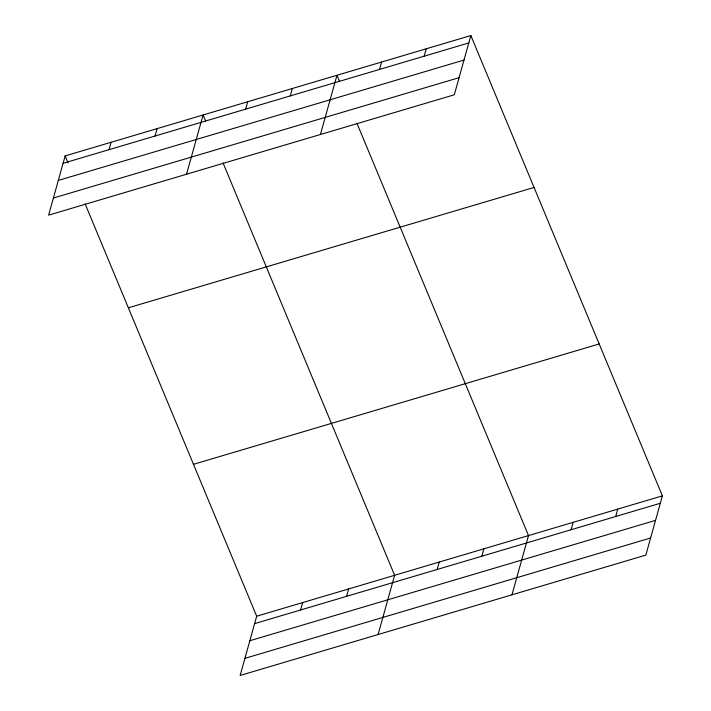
<?xml version="1.0" encoding="UTF-8"?>
<svg xmlns="http://www.w3.org/2000/svg" width="711" height="711" viewBox="0 0 711 711"><rect width="100%" height="100%" fill="white"/><g stroke="black" fill="none" stroke-linecap="round" stroke-linejoin="round"><path stroke-width="1.07" d="M65.154 155.905L48.615 215.14L454.311 94.785L470.851 35.55L65.154 155.905L68.06 162.899M109.067 149.674L111.129 142.262M155.042 136.032L157.113 128.629M186.549 174.213L203.088 114.986L205.586 120.977M245.65 109.147L247.712 101.744M290.275 95.914L292.345 88.502M320.43 134.495L336.97 75.268L339.467 81.267M379.532 69.438L381.594 62.026M85.116 203.87L256.689 616.215L240.149 675.45L645.846 555.095L662.385 495.86L470.851 35.55M424.156 56.196L426.227 48.792M300.602 609.985L302.664 602.581M346.577 596.342L348.648 588.939M378.083 634.532L394.623 575.297L223.05 162.952M437.185 569.467L439.247 562.063M481.809 556.224L483.88 548.821M511.964 594.814L528.504 535.579L356.931 123.234M571.066 529.748L573.128 522.345M615.69 516.506L617.761 509.103M63.083 163.308L468.78 42.953M58.311 180.416L464.007 60.062M53.387 198.031L459.084 77.677M128.362 307.81L534.059 187.455M193.481 464.319L599.177 343.964M256.689 616.215L662.385 495.86M254.618 623.627L660.315 503.272M249.845 640.727L655.542 520.372M244.922 658.35L650.627 537.996"/></g></svg>
